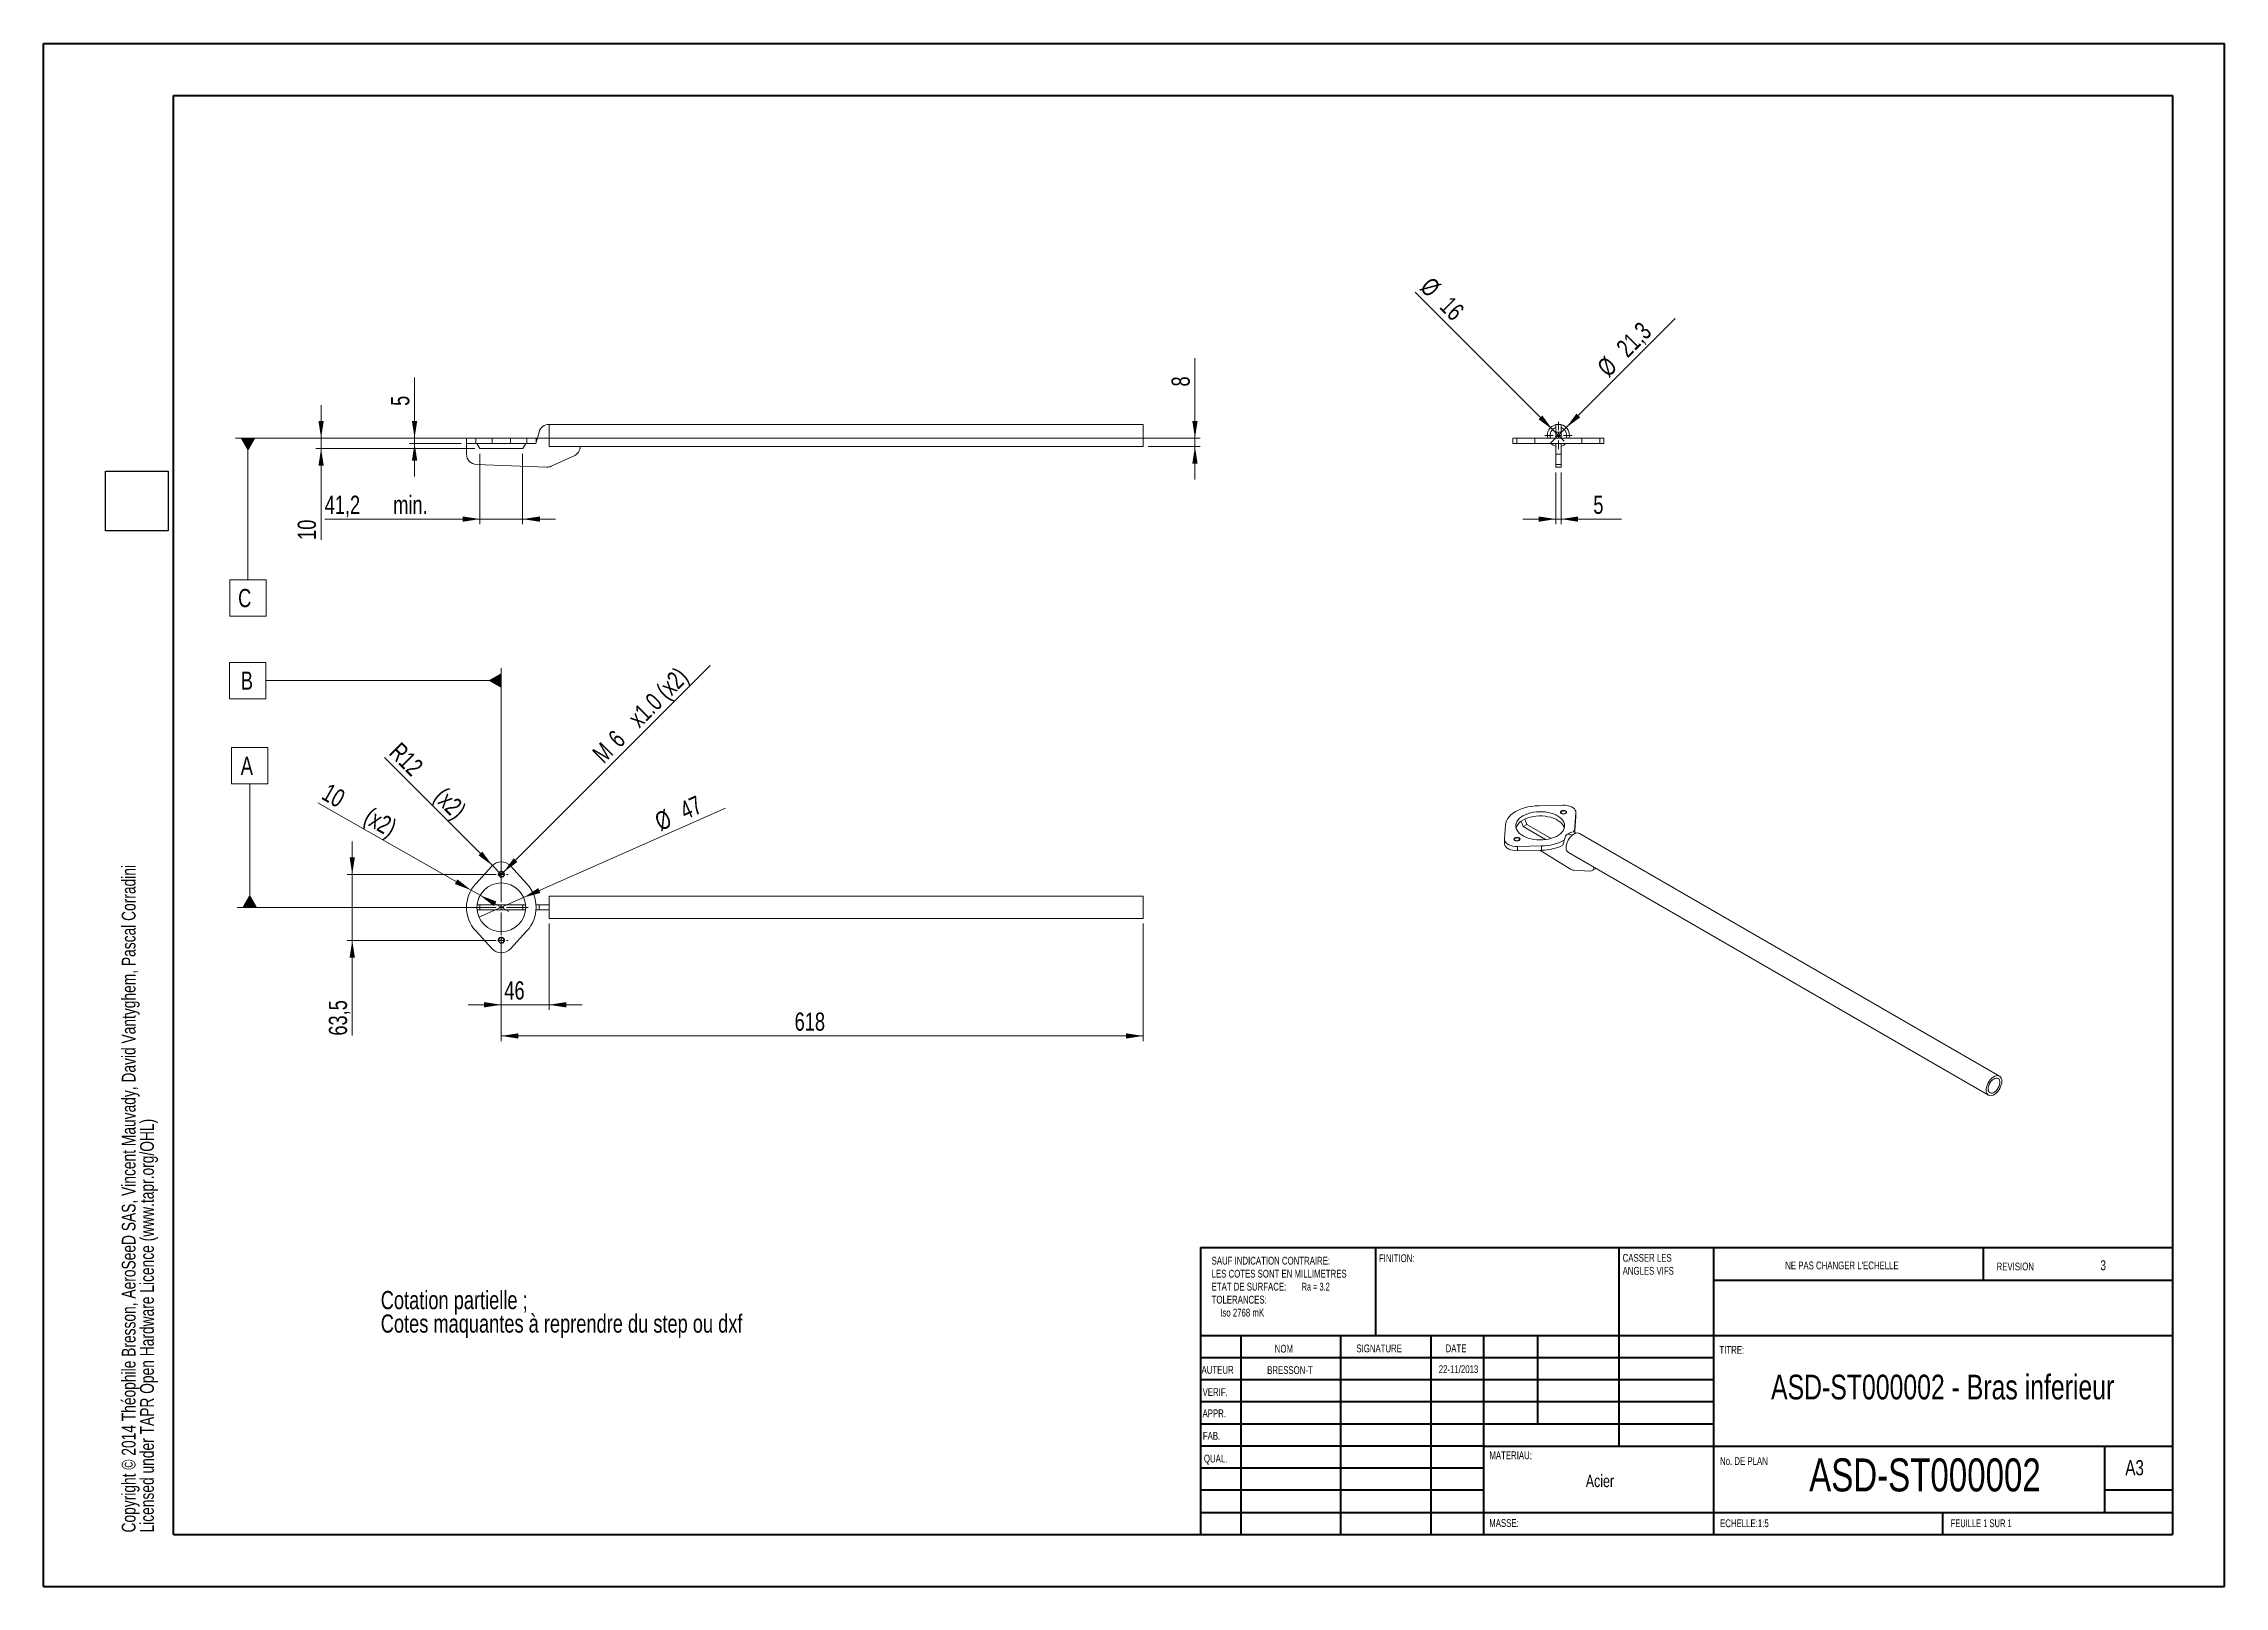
# Model space of a CAD drawing. Header units: millimetres. Extents: x 0 to 420, y 0 to 297.
import ezdxf

# ---------------------------------------------------------------- set-up
doc = ezdxf.new("R2010")
doc.units = ezdxf.units.MM
doc.styles.add('SLDTEXTSTYLE0', font='TXT', dxfattribs={"width": 0.75})
doc.styles.add('SLDTEXTSTYLE1', font='TXT', dxfattribs={"width": 0.7})
doc.styles.add('SLDTEXTSTYLE2', font='TXT', dxfattribs={"width": 0.6875})
doc.dimstyles.new('SLDDIMSTYLE0', dxfattribs={"dimtxt": 3.5, "dimasz": 3.302, "dimexe": 0, "dimexo": 0.0625, "dimgap": 0.875, "dimtad": 1, "dimlfac": 5, "dimrnd": 1e-09, "dimzin": 12, "dimdsep": 46, "dimtxsty": 'SLDTEXTSTYLE0', "dimsah": 1, "dimcen": 0.09, "dimadec": 0, "dimazin": 3, "dimtfac": 1, "dimtmove": 0, "dimatfit": 0, "dimfxl": 1, "dimfrac": 2, "dimtolj": 1, "dimtzin": 12, "dimarcsym": 0})
doc.dimstyles.new('SLDDIMSTYLE1', dxfattribs={"dimtxt": 3.5, "dimasz": 3.302, "dimexe": 0, "dimexo": 0.0625, "dimgap": 0.875, "dimtad": 1, "dimdec": 1, "dimlfac": 5, "dimrnd": 1e-09, "dimzin": 12, "dimdsep": 46, "dimtxsty": 'SLDTEXTSTYLE0', "dimsah": 1, "dimcen": 0.09, "dimadec": 0, "dimazin": 3, "dimtfac": 1, "dimtdec": 1, "dimtmove": 0, "dimatfit": 0, "dimfxl": 1, "dimfrac": 2, "dimtolj": 1, "dimtzin": 12, "dimarcsym": 0})
doc.dimstyles.new('SLDDIMSTYLE3', dxfattribs={"dimtxt": 3.5, "dimasz": 3.302, "dimexe": 0, "dimexo": 0.0625, "dimgap": 0.875, "dimtad": 1, "dimlfac": 5, "dimrnd": 1e-09, "dimzin": 12, "dimdsep": 46, "dimtxsty": 'SLDTEXTSTYLE0', "dimblk1": 'NONE', "dimsah": 1, "dimcen": 0, "dimadec": 0, "dimazin": 3, "dimtfac": 1, "dimtmove": 0, "dimatfit": 3, "dimldrblk": 'NONE', "dimfxl": 1, "dimfrac": 2, "dimtolj": 1, "dimtzin": 12, "dimarcsym": 0})
doc.dimstyles.new('SLDDIMSTYLE4', dxfattribs={"dimtxt": 3.5, "dimasz": 3.302, "dimexe": 0, "dimexo": 0.0625, "dimgap": 0.875, "dimtad": 1, "dimlfac": 5, "dimrnd": 1e-09, "dimzin": 12, "dimdsep": 46, "dimtxsty": 'SLDTEXTSTYLE0', "dimsah": 1, "dimcen": 0.09, "dimadec": 0, "dimazin": 3, "dimtfac": 1, "dimtofl": 0, "dimtmove": 0, "dimatfit": 3, "dimfxl": 1, "dimfrac": 2, "dimtolj": 1, "dimtzin": 12, "dimarcsym": 0})
doc.dimstyles.new('SLDDIMSTYLE5', dxfattribs={"dimtxt": 3.5, "dimasz": 3.302, "dimexe": 0, "dimexo": 0.0625, "dimgap": 0.875, "dimtad": 1, "dimlfac": 5, "dimrnd": 1e-09, "dimzin": 12, "dimdsep": 46, "dimtxsty": 'SLDTEXTSTYLE0', "dimblk1": 'NONE', "dimsah": 1, "dimcen": 0, "dimadec": 0, "dimazin": 3, "dimtfac": 1, "dimtmove": 0, "dimatfit": 3, "dimldrblk": 'NONE', "dimfxl": 1, "dimfrac": 2, "dimtolj": 1, "dimtzin": 12, "dimarcsym": 0})
doc.dimstyles.new('SLDDIMSTYLE6', dxfattribs={"dimtxt": 3.5, "dimasz": 3.302, "dimexe": 0, "dimexo": 0.0625, "dimgap": 0.875, "dimtad": 1, "dimlfac": 5, "dimrnd": 1e-09, "dimzin": 12, "dimdsep": 46, "dimtxsty": 'SLDTEXTSTYLE0', "dimsah": 1, "dimcen": 0, "dimadec": 0, "dimazin": 3, "dimtfac": 1, "dimtofl": 0, "dimtmove": 0, "dimatfit": 3, "dimfxl": 1, "dimfrac": 2, "dimtolj": 1, "dimtzin": 12, "dimarcsym": 0})
picture_1 = doc.add_image_def('image1.bmp', size_in_pixel=(400, 420))

# ---------------------------------------------------------------- blocks, each defined once
blk = doc.blocks.new('SW_NOTE_0')
at = {"color": 0, "linetype": 'Continuous', "lineweight": 0, "char_height": 3.5, "attachment_point": 1, "style": 'SLDTEXTSTYLE0'}
for s, insert in [('Cotation partielle ;', (0, 4.51)), ('Cotes maquantes à reprendre du step ou dxf', (0, -0.01))]:
    blk.add_mtext(s, dxfattribs=dict(at, insert=insert))
blk = doc.blocks.new('SW_NOTE_1')
at = {"color": 0, "linetype": 'Continuous', "lineweight": 0, "char_height": 2.6458, "attachment_point": 1, "rotation": 90, "style": 'SLDTEXTSTYLE0'}
for s, insert in [('Copyright © 2014 Théophile Bresson, AeroSeeD SAS, Vincent Mauvady, David Vantyghem, Pascal Corradini', (-3.41, 0)), ('Licensed under TAPR Open Hardware Licence (www.tapr.org/OHL)', (0.12, 0))]:
    blk.add_mtext(s, dxfattribs=dict(at, insert=insert))
blk = doc.blocks.new('SW_NOTE_2')
at = {"color": 0, "linetype": 'Continuous', "lineweight": 0, "char_height": 1.5, "attachment_point": 1, "style": 'SLDTEXTSTYLE0'}
for s, insert in [('CASSER LES', (0, 1.93)), ('ANGLES VIFS', (0, -0.57))]:
    blk.add_mtext(s, dxfattribs=dict(at, insert=insert))
blk = doc.blocks.new('SW_NOTE_3')
at = {"color": 0, "linetype": 'Continuous', "lineweight": 0, "char_height": 1.5, "attachment_point": 1}
for s, insert, style in [('SAUF INDICATION CONTRAIRE:', (0, 1.93), 'SLDTEXTSTYLE0'), ('LES COTES SONT EN MILLIMETRES', (0, -0.57), 'SLDTEXTSTYLE0'), ('ETAT DE SURFACE:', (0, -3.07), 'SLDTEXTSTYLE0'), ('Ra = 3.2', (17.33, -3.07), 'SLDTEXTSTYLE2'), ('TOLERANCES:', (0, -5.57), 'SLDTEXTSTYLE0'), ('Iso 2768 mK', (1.66, -8.07), 'SLDTEXTSTYLE0')]:
    blk.add_mtext(s, dxfattribs=dict(at, insert=insert, style=style))
blk = doc.blocks.new('*D5')
at = {"color": 7, "linetype": 'Continuous', "lineweight": 0}
for p, q in [((71.52, 221.26), (71.52, 232.91)), ((82.29, 221.26), (70.52, 221.26)), ((80.52, 220.26), (70.52, 220.26)), ((71.52, 221.26), (71.52, 220.26)), ((71.52, 220.26), (71.52, 213.91))]:
    blk.add_line(p, q, dxfattribs=at)
for points in [[(71.52, 221.26), (72.03, 224.56), (71.01, 224.56)], [(71.52, 220.26), (71.01, 216.96), (72.03, 216.96)]]:
    blk.add_solid(points, dxfattribs=at)
at = {"color": 7, "linetype": 'Continuous', "lineweight": 0, "insert": (67.01, 227.48, 0.02), "char_height": 3.5, "attachment_point": 1, "rotation": 90, "style": 'SLDTEXTSTYLE0'}
blk.add_mtext('5', dxfattribs=at)
blk = doc.blocks.new('*D6')
at = {"color": 7, "linetype": 'Continuous', "lineweight": 0}
for p, q in [((221.82, 221.26), (221.82, 236.64)), ((87.46, 221.26), (222.82, 221.26)), ((212.82, 219.66), (222.82, 219.66)), ((221.82, 221.26), (221.82, 219.66)), ((221.82, 219.66), (221.82, 213.31))]:
    blk.add_line(p, q, dxfattribs=at)
for points in [[(221.82, 221.26), (222.33, 224.56), (221.31, 224.56)], [(221.82, 219.66), (221.31, 216.36), (222.33, 216.36)]]:
    blk.add_solid(points, dxfattribs=at)
at = {"color": 7, "linetype": 'Continuous', "lineweight": 0, "insert": (217.31, 231.21, 0.02), "char_height": 3.5, "attachment_point": 1, "rotation": 90, "style": 'SLDTEXTSTYLE0'}
blk.add_mtext('8', dxfattribs=at)
blk = doc.blocks.new('*D7')
at = {"color": 7, "linetype": 'Continuous', "lineweight": 0}
for p, q in [((53.52, 221.26), (53.52, 227.61)), ((82.29, 221.26), (52.52, 221.26)), ((83.1, 219.26), (52.52, 219.26)), ((53.52, 221.26), (53.52, 219.26)), ((53.52, 219.26), (53.52, 201.67))]:
    blk.add_line(p, q, dxfattribs=at)
for points in [[(53.52, 221.26), (54.03, 224.56), (53.01, 224.56)], [(53.52, 219.26), (53.01, 215.96), (54.03, 215.96)]]:
    blk.add_solid(points, dxfattribs=at)
at = {"color": 7, "linetype": 'Continuous', "lineweight": 0, "insert": (49.01, 201.67, 0.02), "char_height": 3.5, "attachment_point": 1, "rotation": 90, "style": 'SLDTEXTSTYLE0'}
blk.add_mtext('10', dxfattribs=at)
blk = doc.blocks.new('*D8')
at = {"color": 7, "linetype": 'Continuous', "lineweight": 0}
for p, q in [((84.1, 218.26), (84.1, 204.68)), ((92.34, 218.26), (92.34, 204.68)), ((84.1, 205.68), (54.21, 205.68)), ((84.1, 205.68), (92.34, 205.68)), ((92.34, 205.68), (98.69, 205.68))]:
    blk.add_line(p, q, dxfattribs=at)
for points in [[(84.1, 205.68), (80.8, 206.19), (80.8, 205.17)], [(92.34, 205.68), (95.65, 205.17), (95.65, 206.19)]]:
    blk.add_solid(points, dxfattribs=at)
at = {"color": 7, "linetype": 'Continuous', "lineweight": 0, "char_height": 3.5, "attachment_point": 1, "style": 'SLDTEXTSTYLE0'}
for s, insert in [('41,2', (54.21, 210.19, 0.02)), ('min.', (67.41, 210.19, 0.02))]:
    blk.add_mtext(s, dxfattribs=dict(at, insert=insert))
blk = doc.blocks.new('SW_DATUMTAG_0')
at = {"color": 0, "linetype": 'Continuous', "lineweight": 0}
for p, q in [((48.91, 33.54), (-0.5, 33.54)), ((1.9, 33.54), (1.9, 6.28)), ((-1.6, -0.72), (-1.6, 6.28)), ((-1.6, 6.28), (5.4, 6.28)), ((5.4, 6.28), (5.4, -0.72)), ((5.4, -0.72), (-1.6, -0.72))]:
    blk.add_line(p, q, dxfattribs=at)
blk.add_solid([(3.3, 33.54), (0.5, 33.54), (1.9, 31.09)], dxfattribs=at)
at = {"color": 0, "linetype": 'Continuous', "lineweight": 0, "insert": (0, 4.51), "char_height": 3.5, "attachment_point": 1, "style": 'SLDTEXTSTYLE0'}
blk.add_mtext('C', dxfattribs=at)
blk = doc.blocks.new('*D11')
at = {"color": 7, "linetype": 'Continuous', "lineweight": 0}
for q in [(131.43, 150.05), (83.92, 129.03)]:
    blk.add_line((92.52, 132.83), q, dxfattribs=at)
blk.add_solid([(92.52, 132.83), (95.75, 133.71), (95.33, 134.64)], dxfattribs=at)
at = {"color": 7, "linetype": 'Continuous', "lineweight": 0, "char_height": 3.5, "attachment_point": 1, "rotation": 23.8673, "style": 'SLDTEXTSTYLE0'}
for s, insert in [('47', (122.25, 150.97, 2.01)), ('%%c', (117.44, 148.79, 2.01))]:
    blk.add_mtext(s, dxfattribs=dict(at, insert=insert))
blk = doc.blocks.new('_NONE')
blk = doc.blocks.new('*D12')
at = {"color": 7, "linetype": 'Continuous', "lineweight": 0}
for p, q in [((97.42, 127.8), (97.42, 111.18)), ((88.22, 124.73), (88.22, 111.18)), ((88.22, 112.18), (81.87, 112.18)), ((88.22, 112.18), (97.42, 112.18)), ((97.42, 112.18), (103.77, 112.18))]:
    blk.add_line(p, q, dxfattribs=at)
for points in [[(88.22, 112.18), (84.92, 112.69), (84.92, 111.67)], [(97.42, 112.18), (100.72, 111.67), (100.72, 112.69)]]:
    blk.add_solid(points, dxfattribs=at)
at = {"color": 7, "linetype": 'Continuous', "lineweight": 0, "insert": (88.81, 116.69, 2.01), "char_height": 3.5, "attachment_point": 1, "style": 'SLDTEXTSTYLE0'}
blk.add_mtext('46', dxfattribs=at)
blk = doc.blocks.new('*D13')
at = {"color": 7, "linetype": 'Continuous', "lineweight": 0}
for p, q in [((211.82, 127.8), (211.82, 105.18)), ((88.22, 124.73), (88.22, 105.18)), ((88.22, 106.18), (211.82, 106.18))]:
    blk.add_line(p, q, dxfattribs=at)
for points in [[(88.22, 106.18), (91.52, 105.67), (91.52, 106.69)], [(211.82, 106.18), (208.52, 106.69), (208.52, 105.67)]]:
    blk.add_solid(points, dxfattribs=at)
at = {"color": 7, "linetype": 'Continuous', "lineweight": 0, "insert": (144.72, 110.69, 2.01), "char_height": 3.5, "attachment_point": 1, "style": 'SLDTEXTSTYLE0'}
blk.add_mtext('618', dxfattribs=at)
blk = doc.blocks.new('*D14')
at = {"color": 7, "linetype": 'Continuous', "lineweight": 0}
for p, q in [((82.4, 134.25), (52.86, 151.06)), ((84.14, 133.26), (82.4, 134.25)), ((84.14, 133.26), (89.66, 130.12))]:
    blk.add_line(p, q, dxfattribs=at)
for points in [[(82.4, 134.25), (79.78, 136.32), (79.28, 135.44)], [(84.14, 133.26), (86.76, 131.18), (87.26, 132.07)]]:
    blk.add_solid(points, dxfattribs=at)
at = {"color": 7, "linetype": 'Continuous', "lineweight": 0, "char_height": 3.5, "attachment_point": 1, "rotation": 330.3508, "style": 'SLDTEXTSTYLE0'}
for s, insert in [('10', (55.09, 154.98, 2.01)), ('(x2)', (63.19, 150.37, 2.01))]:
    blk.add_mtext(s, dxfattribs=dict(at, insert=insert))
blk = doc.blocks.new('*D15')
at = {"color": 7, "linetype": 'Continuous', "lineweight": 0}
for p, q in [((59.52, 137.28), (59.52, 143.63)), ((87.22, 137.28), (58.52, 137.28)), ((59.52, 137.28), (59.52, 124.58)), ((87.22, 124.58), (58.52, 124.58)), ((59.52, 124.58), (59.52, 106.24))]:
    blk.add_line(p, q, dxfattribs=at)
for points in [[(59.52, 137.28), (60.03, 140.58), (59.01, 140.58)], [(59.52, 124.58), (59.01, 121.28), (60.03, 121.28)]]:
    blk.add_solid(points, dxfattribs=at)
at = {"color": 7, "linetype": 'Continuous', "lineweight": 0, "insert": (55.01, 106.24, 2.01), "char_height": 3.5, "attachment_point": 1, "rotation": 90, "style": 'SLDTEXTSTYLE0'}
blk.add_mtext('63,5', dxfattribs=at)
blk = doc.blocks.new('*D16')
at = {"color": 7, "linetype": 'Continuous', "lineweight": 0}
for q in [(128.45, 177.51), (87.8, 136.86)]:
    blk.add_line((88.65, 137.71), q, dxfattribs=at)
blk.add_solid([(88.65, 137.71), (91.34, 139.68), (90.62, 140.4)], dxfattribs=at)
at = {"color": 7, "linetype": 'Continuous', "lineweight": 0, "char_height": 3.5, "attachment_point": 1, "rotation": 45, "style": 'SLDTEXTSTYLE0'}
for s, insert in [('x1.0 (x2)', (112.35, 167.78, 2.01)), ('6', (108.51, 163.94, 2.01)), ('M', (105.48, 160.91, 2.01))]:
    blk.add_mtext(s, dxfattribs=dict(at, insert=insert))
blk = doc.blocks.new('*D17')
at = {"color": 7, "linetype": 'Continuous', "lineweight": 0}
for q in [(65.71, 159.79), (88.22, 137.28)]:
    blk.add_line((86.52, 138.98), q, dxfattribs=at)
blk.add_solid([(86.52, 138.98), (84.55, 141.67), (83.83, 140.96)], dxfattribs=at)
at = {"color": 7, "linetype": 'Continuous', "lineweight": 0, "char_height": 3.5, "attachment_point": 1, "rotation": 315, "style": 'SLDTEXTSTYLE0'}
for s, insert in [('R12', (68.89, 162.97, 2.01)), ('(x2)', (77.49, 154.37, 2.01))]:
    blk.add_mtext(s, dxfattribs=dict(at, insert=insert))
blk = doc.blocks.new('SW_CENTERMARKSYMBOL_0')
at = {"color": 0, "linetype": 'Continuous', "lineweight": 0}
for p, q in [((0, 1), (0, 5.2)), ((-1, 0), (-5.2, 0)), ((0, 0), (-0.5, 0)), ((0, 0), (0, 0.5)), ((0, 0), (0, -0.5)), ((0, 0), (0.5, 0)), ((1, 0), (5.2, 0)), ((0, -1), (0, -5.2))]:
    blk.add_line(p, q, dxfattribs=at)
blk = doc.blocks.new('SW_CENTERMARKSYMBOL_1')
at = {"color": 0, "linetype": 'Continuous', "lineweight": 0}
for p, q in [((-1, 0), (-1.3, 0)), ((0, 0), (-0.5, 0)), ((0, 1), (0, 1.3)), ((0, 0), (0, 0.5)), ((0, 0), (0, -0.5)), ((0, 0), (0.5, 0)), ((1, 0), (1.3, 0)), ((0, -1), (0, -1.3))]:
    blk.add_line(p, q, dxfattribs=at)
blk = doc.blocks.new('SW_CENTERMARKSYMBOL_2')
at = {"color": 0, "linetype": 'Continuous', "lineweight": 0}
for p, q in [((-1, 0), (-1.3, 0)), ((0, 0), (-0.5, 0)), ((0, 1), (0, 1.3)), ((0, 0), (0, 0.5)), ((0, 0), (0, -0.5)), ((0, 0), (0.5, 0)), ((1, 0), (1.3, 0)), ((0, -1), (0, -1.3))]:
    blk.add_line(p, q, dxfattribs=at)
blk = doc.blocks.new('SW_DATUMTAG_1')
at = {"color": 0, "linetype": 'Continuous', "lineweight": 0}
for p, q in [((-1.77, -0.72), (-1.77, 6.28)), ((-1.77, 6.28), (5.23, 6.28)), ((5.23, 6.28), (5.23, -0.72)), ((5.23, -0.72), (-1.77, -0.72)), ((1.73, -24.5), (1.73, -0.72)), ((44.98, -24.5), (-0.67, -24.5))]:
    blk.add_line(p, q, dxfattribs=at)
blk.add_solid([(3.13, -24.5), (0.33, -24.5), (1.73, -22.05)], dxfattribs=at)
at = {"color": 0, "linetype": 'Continuous', "lineweight": 0, "insert": (0, 4.51, 1.99), "char_height": 3.5, "attachment_point": 1, "style": 'SLDTEXTSTYLE0'}
blk.add_mtext('A', dxfattribs=at)
blk = doc.blocks.new('SW_DATUMTAG_2')
at = {"color": 0, "linetype": 'Continuous', "lineweight": 0}
for p, q in [((-2.16, -0.72), (-2.16, 6.28)), ((-2.16, 6.28), (4.84, 6.28)), ((4.84, 6.28), (4.84, -0.72)), ((50.16, -35.68), (50.16, 5.18)), ((50.16, 2.78), (4.84, 2.78)), ((4.84, -0.72), (-2.16, -0.72))]:
    blk.add_line(p, q, dxfattribs=at)
blk.add_solid([(50.16, 1.38), (50.16, 4.18), (47.71, 2.78)], dxfattribs=at)
at = {"color": 0, "linetype": 'Continuous', "lineweight": 0, "insert": (0, 4.51, 1.99), "char_height": 3.5, "attachment_point": 1, "style": 'SLDTEXTSTYLE0'}
blk.add_mtext('B', dxfattribs=at)
blk = doc.blocks.new('*D23')
at = {"color": 7, "linetype": 'Continuous', "lineweight": 0}
for q in [(314.3, 244.28), (290.31, 220.29)]:
    blk.add_line((293.32, 223.3), q, dxfattribs=at)
blk.add_solid([(293.32, 223.3), (296.02, 225.27), (295.3, 225.99)], dxfattribs=at)
at = {"color": 7, "linetype": 'Continuous', "lineweight": 0, "char_height": 3.5, "attachment_point": 1, "rotation": 45, "style": 'SLDTEXTSTYLE0'}
for s, insert in [('21,3', (302.68, 239.08, -65.13)), ('%%c', (298.98, 235.31, -65.13))]:
    blk.add_mtext(s, dxfattribs=dict(at, insert=insert))
blk = doc.blocks.new('*D24')
at = {"color": 7, "linetype": 'Continuous', "lineweight": 0}
for q in [(264.25, 249.36), (292.95, 220.66)]:
    blk.add_line((290.68, 222.92), q, dxfattribs=at)
blk.add_solid([(290.68, 222.92), (288.71, 225.62), (287.99, 224.9)], dxfattribs=at)
at = {"color": 7, "linetype": 'Continuous', "lineweight": 0, "char_height": 3.5, "attachment_point": 1, "rotation": 315, "style": 'SLDTEXTSTYLE0'}
for s, insert in [('%%c', (267.43, 252.54, -65.13)), ('16', (271.2, 248.85, -65.13))]:
    blk.add_mtext(s, dxfattribs=dict(at, insert=insert))
blk = doc.blocks.new('*D25')
at = {"color": 7, "linetype": 'Continuous', "lineweight": 0}
for p, q in [((291.32, 214.68), (291.32, 204.68)), ((292.32, 214.68), (292.32, 204.68)), ((291.32, 205.68), (284.97, 205.68)), ((291.32, 205.68), (292.32, 205.68)), ((292.32, 205.68), (303.97, 205.68))]:
    blk.add_line(p, q, dxfattribs=at)
for points in [[(291.32, 205.68), (288.01, 206.19), (288.01, 205.17)], [(292.32, 205.68), (295.62, 205.17), (295.62, 206.19)]]:
    blk.add_solid(points, dxfattribs=at)
at = {"color": 7, "linetype": 'Continuous', "lineweight": 0, "insert": (298.54, 210.19, -65.13), "char_height": 3.5, "attachment_point": 1, "style": 'SLDTEXTSTYLE0'}
blk.add_mtext('5', dxfattribs=at)
blk = doc.blocks.new('SW_CENTERMARKSYMBOL_3')
at = {"color": 0, "linetype": 'Continuous', "lineweight": 0}
for p, q in [((-1, 0), (-2.63, 0)), ((0, 0), (-0.5, 0)), ((0, 1), (0, 2.63)), ((0, 0), (0, 0.5)), ((0, 0), (0, -0.5)), ((0, 0), (0.5, 0)), ((1, 0), (2.63, 0)), ((0, -1), (0, -2.63))]:
    blk.add_line(p, q, dxfattribs=at)

msp = doc.modelspace()

# ---------------------------------------------------------------- linework, layer by layer
at = {"color": 7, "linetype": 'Continuous', "lineweight": 40}
for p, q in [((0.0788, 0.2148), (0.0788, 297.2148)), ((0.0788, 297.2148), (420.0788, 297.2148)), ((420.0788, 0.2148), (420.0788, 297.2148)), ((25.0788, 10.2148), (25.0788, 287.2148)), ((25.0788, 287.2148), (410.0788, 287.2148)), ((410.0788, 287.2148), (410.0788, 10.2148)), ((222.8788, 65.4648), (410.0788, 65.4648)), ((222.8788, 65.4648), (222.8788, 10.2148)), ((256.6788, 48.4648), (256.6788, 65.4648)), ((303.4788, 65.4648), (303.4788, 27.2148)), ((321.6788, 65.4648), (321.6788, 10.2148)), ((373.6788, 59.0898), (373.6788, 65.4648)), ((410.0788, 59.0898), (321.6788, 59.0898)), ((410.0788, 48.4648), (222.8788, 48.4648)), ((230.6788, 48.4648), (230.6788, 10.2148)), ((249.8698, 48.4648), (249.8698, 10.2148)), ((267.2778, 48.4648), (267.2778, 10.2148)), ((277.4788, 10.2148), (277.4788, 48.4648)), ((287.8788, 31.4648), (287.8788, 48.4648)), ((321.6788, 44.2148), (222.8788, 44.2148)), ((321.6788, 39.9648), (222.8788, 39.9648)), ((321.6788, 35.7148), (222.8788, 35.7148)), ((321.6788, 31.4648), (222.8788, 31.4648)), ((277.4788, 27.2148), (222.8788, 27.2148)), ((277.4788, 27.2148), (410.0788, 27.2148)), ((397.0788, 14.4648), (397.0788, 27.2148)), ((277.4788, 22.9647), (222.8788, 22.9647)), ((277.4788, 18.7148), (222.8788, 18.7148)), ((410.0788, 18.7148), (397.0788, 18.7148)), ((222.8788, 14.4648), (410.0788, 14.4648)), ((365.8788, 10.2148), (365.8788, 14.4648)), ((25.0788, 10.2148), (410.0788, 10.2148)), ((0.0788, 0.2148), (420.0788, 0.2148))]:
    msp.add_line(p, q, dxfattribs=at)
at = {"color": 7, "linetype": 'Continuous', "lineweight": 15}
for p, q in [((211.8219, 223.9212), (97.4219, 223.9212)), ((97.4219, 223.8617), (97.4219, 223.9212)), ((97.4219, 221.7912), (97.4219, 223.8617)), ((211.8219, 221.7912), (211.8219, 223.9212)), ((292.3159, 223.9212), (291.3159, 223.9212)), ((291.3159, 223.9212), (291.3159, 222.4389)), ((292.3159, 223.9212), (292.3159, 222.4389)), ((81.522, 221.2612), (81.522, 220.2612)), ((81.522, 221.2612), (83.2919, 221.2612)), ((81.522, 220.2612), (81.522, 218.1872)), ((81.5406, 220.2612), (81.522, 220.2612)), ((81.5406, 220.2612), (83.2919, 220.2612)), ((83.2919, 221.2612), (83.2919, 220.2612)), ((83.2919, 221.2612), (86.456, 221.2612)), ((83.2919, 220.2612), (86.456, 220.2612)), ((84.0993, 219.2612), (83.5219, 220.2612)), ((92.3446, 219.2612), (84.0993, 219.2612)), ((86.456, 221.2612), (86.456, 220.2612)), ((86.456, 221.2612), (89.9879, 221.2612)), ((86.456, 220.2612), (89.9879, 220.2612)), ((89.9879, 221.2612), (89.9879, 220.2612)), ((89.9879, 221.2612), (93.152, 221.2612)), ((89.9879, 220.2612), (93.152, 220.2612)), ((92.9219, 220.2612), (92.3446, 219.2612)), ((93.152, 221.2612), (93.152, 220.2612)), ((93.152, 221.2612), (94.9219, 221.2612)), ((93.152, 220.2612), (94.9033, 220.2612)), ((94.9066, 220.2612), (94.9033, 220.2612)), ((95.4901, 222.4389), (94.9066, 220.2612)), ((94.9219, 220.3185), (94.9219, 221.2612)), ((97.4219, 219.7208), (97.4219, 221.7912)), ((97.4219, 219.6612), (97.4219, 219.7208)), ((103.4219, 219.6612), (97.4219, 219.6612)), ((103.4219, 219.6612), (211.8219, 219.6612)), ((211.8219, 219.6612), (211.8219, 221.7912)), ((283.0659, 221.2612), (283.0659, 220.2612)), ((283.0659, 221.2612), (283.8407, 221.2612)), ((283.0659, 220.2612), (283.8407, 220.2612)), ((283.8407, 221.2612), (283.8407, 220.2612)), ((283.8407, 221.2612), (287.2789, 221.2612)), ((283.8407, 220.2612), (287.2789, 220.2612)), ((287.2789, 221.2612), (287.2789, 220.2612)), ((287.2789, 221.2612), (296.3529, 221.2612)), ((287.2789, 220.2612), (291.3159, 220.2612)), ((292.3159, 222.4389), (291.3159, 222.4389)), ((291.3159, 222.4389), (291.3159, 221.2612)), ((291.3159, 220.2612), (291.3159, 218.1872)), ((292.3159, 220.2612), (291.3159, 220.2612)), ((292.3159, 222.4389), (292.3159, 221.2612)), ((292.3159, 220.2612), (296.3529, 220.2612)), ((292.3159, 220.2612), (292.3159, 218.1872)), ((296.3529, 221.2612), (296.3529, 220.2612)), ((296.3529, 221.2612), (299.7911, 221.2612)), ((296.3529, 220.2612), (299.7911, 220.2612)), ((299.7911, 221.2612), (299.7911, 220.2612)), ((299.7911, 221.2612), (300.5659, 221.2612)), ((299.7911, 220.2612), (300.5659, 220.2612)), ((300.5659, 220.2612), (300.5659, 221.2612)), ((83.4465, 216.1886), (96.9522, 215.679)), ((97.8504, 215.8547), (102.2448, 217.8384)), ((292.3159, 218.1872), (291.3159, 218.1872)), ((291.3159, 218.1872), (291.3159, 216.1886)), ((292.3159, 216.1886), (291.3159, 216.1886)), ((291.3159, 216.1886), (291.3159, 215.679)), ((292.3159, 215.679), (291.3159, 215.679)), ((291.3159, 215.679), (291.3159, 215.6775)), ((291.3159, 215.6775), (292.3159, 215.6775)), ((292.3159, 218.1872), (292.3159, 216.1886)), ((292.3159, 216.1886), (292.3159, 215.679)), ((292.3159, 215.679), (292.3159, 215.6775)), ((285.0413, 146.4832), (284.6405, 147.5163)), ((285.7484, 146.8914), (285.3467, 147.9269)), ((292.7006, 150.6139), (288.0321, 150.502)), ((295.0043, 146.477), (295.1981, 149.1721)), ((295.0043, 145.6605), (295.1981, 148.3555)), ((295.1981, 149.1721), (295.1981, 148.3555)), ((295.1981, 148.3555), (295.2002, 148.413)), ((295.2002, 148.413), (295.2002, 149.2296)), ((281.4199, 144.0454), (281.4199, 143.2288)), ((281.6158, 146.7979), (281.422, 144.1028)), ((285.0413, 146.4832), (285.7484, 146.8914)), ((289.3561, 143.9923), (285.0413, 146.4832)), ((290.3987, 144.2068), (285.7484, 146.8914)), ((292.6832, 142.8881), (292.6809, 142.8895)), ((293.0958, 144.4281), (292.6832, 142.8881)), ((294.169, 145.3571), (293.4619, 144.9489)), ((294.4618, 144.8499), (295.169, 145.2581)), ((294.4618, 144.8013), (294.4618, 144.8499)), ((294.9623, 145.3599), (295.0043, 145.6605)), ((295.0043, 146.477), (295.0043, 145.6605)), ((295.169, 145.2095), (295.169, 145.2581)), ((376.7733, 98.4609), (295.8803, 145.1594)), ((86.456, 138.9081), (83.2919, 135.4699)), ((93.152, 135.4699), (89.9879, 138.9081)), ((283.9195, 142.6611), (288.588, 142.773)), ((283.9195, 142.6611), (283.9195, 141.8445)), ((283.9195, 141.8445), (288.588, 141.9564)), ((288.2712, 141.9488), (294.1297, 138.3115)), ((288.588, 142.773), (288.588, 141.9564)), ((293.7505, 141.4701), (374.6435, 94.7715)), ((294.7648, 138.0883), (297.8721, 137.9143)), ((298.2902, 138.0065), (298.9973, 138.4147)), ((298.9973, 138.4147), (299.0197, 138.4282)), ((81.522, 130.4329), (81.522, 131.4329)), ((81.5406, 131.4329), (81.522, 131.4329)), ((81.5406, 130.4329), (81.522, 130.4329)), ((84.0993, 131.4329), (83.5486, 131.4329)), ((84.0993, 130.4329), (83.5486, 130.4329)), ((84.0993, 130.4329), (84.0993, 131.4329)), ((92.3446, 131.4329), (84.0993, 131.4329)), ((92.3446, 130.4329), (84.0993, 130.4329)), ((92.3446, 130.4329), (92.3446, 131.4329)), ((92.8953, 131.4329), (92.3446, 131.4329)), ((92.8953, 130.4329), (92.3446, 130.4329)), ((94.9066, 131.4329), (94.9033, 131.4329)), ((94.9066, 130.4329), (94.9033, 130.4329)), ((94.9066, 131.3862), (94.9066, 131.4329)), ((95.4901, 131.4329), (94.9066, 131.4329)), ((94.9066, 130.4329), (94.9066, 130.4797)), ((95.4901, 130.4329), (94.9066, 130.4329)), ((95.4901, 130.4329), (95.4901, 131.4329)), ((97.4219, 131.4329), (95.4901, 131.4329)), ((97.4219, 130.4329), (95.4901, 130.4329)), ((211.8219, 133.0629), (97.4219, 133.0629)), ((97.4219, 131.4329), (97.4219, 133.0629)), ((97.4219, 130.4329), (97.4219, 131.4329)), ((97.4219, 128.8029), (97.4219, 130.4329)), ((211.8219, 128.8029), (211.8219, 133.0629)), ((83.2919, 126.3959), (86.456, 122.9577)), ((89.9879, 122.9577), (93.152, 126.3959)), ((97.4219, 128.8029), (211.8219, 128.8029))]:
    msp.add_line(p, q, dxfattribs=at)
at = {"color": 7, "linetype": 'Continuous', "lineweight": 15, "flags": 128}
for points in [[(293.3256, 221.2612), (293.3785, 221.4473), (293.4159, 221.7912)], [(293.8789, 221.2612), (293.9096, 221.3999), (293.9459, 221.7912)], [(288.0321, 150.502), (287.3236, 150.4631), (286.6262, 150.3812), (285.9478, 150.2569), (285.2961, 150.0919), (284.6784, 149.8878), (284.1017, 149.6471), (283.5724, 149.3724), (283.0966, 149.0669), (282.6796, 148.734), (282.3262, 148.3774), (282.0403, 148.0011), (281.8251, 147.6095), (281.683, 147.2069), (281.6158, 146.7979)], [(284.9866, 148.556), (284.6034, 148.3057), (284.2764, 148.0301), (284.0105, 147.7334), (283.8098, 147.4201), (283.6773, 147.0949), (283.615, 146.7628), (283.624, 146.4288), (283.7039, 146.0979), (283.8537, 145.7752), (284.071, 145.4656), (284.3526, 145.1738), (284.6942, 144.9041), (285.0905, 144.6607), (285.5357, 144.4473), (286.023, 144.2671), (286.5449, 144.1228), (287.0936, 144.0167), (287.6607, 143.9502), (288.2376, 143.9245), (288.8157, 143.94), (289.3861, 143.9963), (289.9402, 144.0926), (290.4695, 144.2276), (290.9662, 144.399), (291.4225, 144.6044), (291.8317, 144.8407), (292.1875, 145.1041), (292.4845, 145.3908), (292.7183, 145.6964), (292.8852, 146.0163), (292.9827, 146.3455), (293.0095, 146.6793), (292.965, 147.0123), (292.8499, 147.3397), (292.666, 147.6565), (292.416, 147.9578), (292.1039, 148.239), (291.7342, 148.496), (291.3126, 148.7249), (290.8455, 148.9221), (290.34, 149.0846), (289.8036, 149.2101), (289.2447, 149.2965), (288.6716, 149.3427), (288.093, 149.3478), (287.5176, 149.3119), (286.9544, 149.2354), (286.4116, 149.1195), (285.8976, 148.966), (285.4202, 148.7773), (284.9866, 148.556)], [(292.9565, 146.2292), (292.8499, 146.5232), (292.666, 146.8399), (292.416, 147.1412), (292.1039, 147.4225), (291.7342, 147.6795), (291.3126, 147.9083), (290.8455, 148.1055), (290.34, 148.2681), (289.8036, 148.3935), (289.2447, 148.48), (288.6716, 148.5261), (288.093, 148.5313), (287.5176, 148.4953), (286.9544, 148.4189), (286.4116, 148.303), (285.8976, 148.1495), (285.4202, 147.9607), (284.9866, 147.7395)], [(292.4466, 149.0255), (292.6088, 148.9629), (292.8002, 148.9409), (292.9915, 148.9629), (293.1537, 149.0255), (293.2621, 149.1191), (293.3002, 149.2296), (293.2621, 149.34), (293.1537, 149.4337), (292.9915, 149.4962), (292.8002, 149.5182), (292.6088, 149.4962), (292.4466, 149.4337), (292.3382, 149.34), (292.3002, 149.2296), (292.3382, 149.1191), (292.4466, 149.0255)], [(295.1981, 149.1721), (295.1759, 149.426), (295.0737, 149.6733), (294.895, 149.9057), (294.6458, 150.1152), (294.3343, 150.295), (293.9713, 150.4389), (293.5688, 150.5421), (293.1404, 150.6011), (292.7006, 150.6139)], [(281.4199, 143.2288), (281.4441, 143.0324), (281.5463, 142.7851), (281.725, 142.5527), (281.9743, 142.3432), (282.2857, 142.1634), (282.6488, 142.0195), (283.0513, 141.9163), (283.4796, 141.8573), (283.9195, 141.8445)], [(281.422, 144.1028), (281.4441, 143.8489), (281.5463, 143.6016), (281.725, 143.3693), (281.9743, 143.1597), (282.2857, 142.9799), (282.6488, 142.836), (283.0513, 142.7329), (283.4796, 142.6739), (283.9195, 142.6611)], [(283.4663, 143.8413), (283.6286, 143.7787), (283.8199, 143.7567), (284.0112, 143.7787), (284.1735, 143.8413), (284.2818, 143.9349), (284.3199, 144.0454), (284.2818, 144.1558), (284.1735, 144.2495), (284.0112, 144.312), (283.8199, 144.334), (283.6286, 144.312), (283.4663, 144.2495), (283.358, 144.1558), (283.3199, 144.0454), (283.358, 143.9349), (283.4663, 143.8413)], [(294.4618, 144.8499), (294.2315, 144.9611), (294.0073, 145.0256), (293.7952, 145.0419), (293.6009, 145.0094), (293.4297, 144.929), (293.286, 144.8029), (293.1737, 144.6344), (293.0958, 144.4281)], [(293.3093, 142.4453), (293.3349, 142.7797), (293.411, 143.1323), (293.5349, 143.4911), (293.7024, 143.8439), (293.9078, 144.1787), (294.1441, 144.4841), (294.4032, 144.7497), (294.6764, 144.9663), (294.9544, 145.1268), (295.2276, 145.2255), (295.4867, 145.2592), (295.7231, 145.2267), (295.8803, 145.1594)], [(374.2023, 95.7467), (374.2279, 96.0811), (374.304, 96.4337), (374.4279, 96.7926), (374.5954, 97.1454), (374.8008, 97.4802), (375.0371, 97.7856), (375.2962, 98.0511), (375.5695, 98.2678), (375.8474, 98.4283), (376.1206, 98.527), (376.3798, 98.5607), (376.6161, 98.5281), (376.8215, 98.4305), (376.989, 98.271), (377.1129, 98.0553), (377.1889, 97.7905), (377.2146, 97.4857), (377.1889, 97.1513), (377.1129, 96.7987), (376.989, 96.4399), (376.8215, 96.0871), (376.6161, 95.7523), (376.3798, 95.4469), (376.1206, 95.1813), (375.8474, 94.9646), (375.5695, 94.8042), (375.2962, 94.7054), (375.0371, 94.6718), (374.8008, 94.7043), (374.5954, 94.802), (374.4279, 94.9614), (374.304, 95.1772), (374.2279, 95.442), (374.2023, 95.7467)], [(374.5771, 95.9631), (374.6035, 96.2592), (374.6816, 96.572), (374.8077, 96.8869), (374.976, 97.1891), (375.1785, 97.4646), (375.4057, 97.7003), (375.6472, 97.8854), (375.8915, 98.0111), (376.1272, 98.0716), (376.3433, 98.0641), (376.5298, 97.9888), (376.6778, 97.8494), (376.7806, 97.6523), (376.8332, 97.4068), (376.8332, 97.1243), (376.7806, 96.818), (376.6778, 96.5023), (376.5298, 96.1919), (376.3433, 95.9014), (376.1272, 95.6443), (375.8915, 95.4326), (375.6472, 95.2763), (375.4057, 95.1826), (375.1785, 95.156), (374.976, 95.1977), (374.8077, 95.3056), (374.6816, 95.4749), (374.6035, 95.6975), (374.5771, 95.9631)]]:
    msp.add_lwpolyline(points, dxfattribs=at)
at = {"color": 7, "linetype": 'Continuous', "lineweight": 0, "flags": 128}
for points in [[(292.3759, 148.9846), (292.2458, 149.097), (292.2002, 149.2296), (292.2458, 149.3621), (292.3759, 149.4745), (292.5705, 149.5496), (292.8002, 149.5759), (293.0298, 149.5496), (293.2244, 149.4745), (293.3545, 149.3621), (293.4002, 149.2296), (293.3545, 149.097), (293.2244, 148.9846), (293.0298, 148.9096), (292.8002, 148.8832), (292.5705, 148.9096), (292.3759, 148.9846)], [(283.3956, 143.8005), (283.2656, 143.9128), (283.2199, 144.0454), (283.2656, 144.1779), (283.3956, 144.2903), (283.5903, 144.3654), (283.8199, 144.3917), (284.0495, 144.3654), (284.2442, 144.2903), (284.3742, 144.1779), (284.4199, 144.0454), (284.3742, 143.9128), (284.2442, 143.8005), (284.0495, 143.7254), (283.8199, 143.699), (283.5903, 143.7254), (283.3956, 143.8005)]]:
    msp.add_lwpolyline(points, dxfattribs=at)
at = {"color": 7, "linetype": 'Continuous', "lineweight": 15}
for centre, radius in [((88.2219, 130.9329), 4.7), ((88.2219, 137.2829), 0.5), ((88.2219, 124.5829), 0.5)]:
    msp.add_circle(centre, radius, dxfattribs=at)
for centre, radius, start, end in [((97.4219, 221.9212), 2, 90, 165), ((291.8159, 221.7912), 2.13, 103.576402, 194.408069), ((291.8159, 221.7912), 1.6, 108.209957, 199.344663), ((291.8159, 221.7912), 2.13, 0, 76.423598), ((291.8159, 221.7912), 1.6, 0, 71.790043), ((101.4219, 219.6612), 2, 294.295189, 0), ((291.8159, 221.7912), 2.13, 225.915115, 256.423598), ((291.8159, 221.7912), 2.13, 283.576402, 314.084885), ((83.5219, 218.1872), 2, 180, 267.838921), ((97.0276, 217.6775), 2, 267.838921, 294.295189), ((286.1128, 145.4182), 2.5801, 115.880801, 161.67951), ((288.5718, 152.2341), 9.4611, 270.097604, 297.48636), ((288.5471, 151.579), 9.6227, 270.243116, 295.441118), ((294.5849, 144.4587), 0.99, 53.849885, 114.839735), ((292.527, 146.6806), 2.4856, 330.045495, 355.301009), ((88.2219, 137.2829), 2.4, 42.622529, 137.377471), ((294.364, 142.3351), 1.0604, 174.033318, 234.654497), ((297.893, 138.7033), 0.7893, 268.487783, 354.322997), ((88.2219, 130.9329), 6.7, 137.377471, 222.622529), ((88.2219, 130.9329), 6.7, 317.377471, 42.622529), ((294.8898, 139.4593), 1.3767, 236.483472, 264.791464), ((88.2219, 124.5829), 2.4, 222.622529, 317.377471)]:
    msp.add_arc(centre, radius, start, end, dxfattribs=at)
at = {"color": 7, "linetype": 'Continuous', "lineweight": 0}
for centre in [(88.2219, 137.2829), (88.2219, 124.5829)]:
    msp.add_arc(centre, 0.6, 255, 195, dxfattribs=at)

# ---------------------------------------------------------------- block references
for name, p in [('SW_CENTERMARKSYMBOL_3', (291.8159, 221.7912)), ('SW_DATUMTAG_0', (37.5412, 187.7201)), ('SW_DATUMTAG_2', (38.0603, 171.8154)), ('SW_DATUMTAG_1', (38.0464, 155.4339)), ('SW_NOTE_1', (18.5428, 10.5838)), ('SW_CENTERMARKSYMBOL_0', (88.2219, 130.9329)), ('SW_CENTERMARKSYMBOL_2', (88.2219, 137.2829)), ('SW_CENTERMARKSYMBOL_1', (88.2219, 124.5829)), ('SW_NOTE_3', (225.0289, 61.7335)), ('SW_NOTE_2', (304.1881, 62.2843)), ('SW_NOTE_0', (65.0092, 52.5743))]:
    msp.add_blockref(name, p, dxfattribs=at)

# ---------------------------------------------------------------- texts
for s, insert, char_height, attachment_point, style in [('FINITION:', (257.2501, 64.1341), 1.5, 1, 'SLDTEXTSTYLE0'), ('3', (396.7421, 62.9901), 1.905, 2, 'SLDTEXTSTYLE0'), ("NE PAS CHANGER L'ECHELLE", (335.4935, 62.7478), 1.5, 1, 'SLDTEXTSTYLE0'), ('REVISION', (376.2064, 62.5497), 1.5, 1, 'SLDTEXTSTYLE0'), ('NOM', (237.2011, 46.7163), 1.5, 1, 'SLDTEXTSTYLE0'), ('SIGNATURE', (252.9124, 46.7765), 1.5, 1, 'SLDTEXTSTYLE0'), ('DATE', (270.0935, 46.791), 1.5, 1, 'SLDTEXTSTYLE0'), ('TITRE:', (322.835, 46.4931), 1.5, 1, 'SLDTEXTSTYLE0'), ('AUTEUR', (223.091, 42.6445), 1.5, 1, 'SLDTEXTSTYLE0'), ('BRESSON-T', (240.1135, 42.5981), 1.4986, 2, 'SLDTEXTSTYLE0'), ('22-11/2013', (272.5763, 42.7739), 1.4986, 2, 'SLDTEXTSTYLE0'), ('VERIF.', (223.2893, 38.3692), 1.5, 1, 'SLDTEXTSTYLE0'), ('ASD-ST000002 - Bras inferieur', (365.8203, 40.9672), 4.7625, 2, 'SLDTEXTSTYLE0'), ('APPR.', (223.2806, 34.2791), 1.5, 1, 'SLDTEXTSTYLE0'), ('FAB.', (223.334, 29.9485), 1.5, 1, 'SLDTEXTSTYLE0'), ('QUAL.', (223.5479, 25.5644), 1.5, 1, 'SLDTEXTSTYLE0'), ('MATERIAU:', (278.5247, 26.2008), 1.5, 1, 'SLDTEXTSTYLE0'), ('Acier', (299.8178, 21.7003), 2.38125, 2, 'SLDTEXTSTYLE0'), ('No. DE PLAN', (322.9528, 25.0834), 1.5, 1, 'SLDTEXTSTYLE0'), ('ASD-ST000002', (362.4127, 24.8465), 6.35, 2, 'SLDTEXTSTYLE0'), ('A3', (400.9998, 24.5152), 2.91042, 1, 'SLDTEXTSTYLE0'), ('MASSE:', (278.4967, 13.1641), 1.4986, 1, 'SLDTEXTSTYLE0'), ('ECHELLE:1:5', (322.9528, 13.1149), 1.5, 1, 'SLDTEXTSTYLE0'), ('FEUILLE 1 SUR 1', (367.3571, 13.1149), 1.5, 1, 'SLDTEXTSTYLE1')]:
    msp.add_mtext(s, dxfattribs=dict(at, insert=insert, char_height=char_height, attachment_point=attachment_point, style=style))

# ---------------------------------------------------------------- dimensions: what is measured, and where the dimension line sits
for p1, p2, picture, middle in [((292.9473, 220.6599), (290.6845, 222.9226), '*D24', (268.8627, 244.7445)), ((290.3098, 220.2851), (293.322, 223.2974), '*D23', (308.3505, 238.3259)), ((83.9239, 129.0312), (92.52, 132.8346), '*D11', (125.4346, 147.3979))]:
    dim = msp.add_diameter_dim_2p(p1=p1, p2=p2, dimstyle='SLDDIMSTYLE3', dxfattribs=at)
    dim.commit()
    dim.dimension.update_dxf_attribs({"geometry": picture, "text_midpoint": middle, "dimtype": 163})
for base, p1, p2, picture, middle in [((221.8219, 219.6612), (86.456, 221.2612), (211.8219, 219.6612), '*D6', (221.8219, 233.9212)), ((71.5219, 220.2612), (83.2919, 221.2612), (81.5219, 220.2612), '*D5', (71.5219, 230.1974)), ((53.5219, 219.2612), (83.2919, 221.2612), (84.0993, 219.2612), '*D7', (53.5219, 205.6775)), ((59.5219, 124.5829), (88.2219, 137.2829), (88.2219, 124.5829), '*D15', (59.5219, 112.1829))]:
    dim = msp.add_linear_dim(base=base, p1=p1, p2=p2, angle=90, dimstyle='SLDDIMSTYLE0', dxfattribs=at)
    dim.commit()
    dim.dimension.update_dxf_attribs({"geometry": picture, "text_midpoint": middle, "dimtype": 160})
dim = msp.add_linear_dim(base=(92.3446, 205.6775), p1=(84.0993, 219.2612), p2=(92.3446, 219.2612), text='<> min. ', dimstyle='SLDDIMSTYLE1', dxfattribs=at)
dim.commit()
dim.dimension.update_dxf_attribs({"geometry": '*D8', "text_midpoint": (65.5219, 205.6775), "dimtype": 160})
for base, p1, p2, dimstyle, picture, middle in [((292.3159, 205.6775), (291.3159, 215.679), (292.3159, 215.679), 'SLDDIMSTYLE0', '*D25', (301.252, 205.6775)), ((97.4219, 112.1829), (88.2219, 125.7329), (97.4219, 128.8029), 'SLDDIMSTYLE0', '*D12', (92.8219, 112.1829)), ((211.8219, 106.1829), (88.2219, 125.7329), (211.8219, 128.8029), 'SLDDIMSTYLE4', '*D13', (150.0219, 106.1829))]:
    dim = msp.add_linear_dim(base=base, p1=p1, p2=p2, dimstyle=dimstyle, dxfattribs=at)
    dim.commit()
    dim.dimension.update_dxf_attribs({"geometry": picture, "text_midpoint": middle, "dimtype": 160})
dim = msp.add_diameter_dim_2p(p1=(87.7977, 136.8587), p2=(88.6462, 137.7072), text='M<>x1.0 (x2)', dimstyle='SLDDIMSTYLE5', override={"dimpost": '<>'}, dxfattribs=at)
dim.commit()
dim.dimension.update_dxf_attribs({"geometry": '*D16', "text_midpoint": (118.622, 167.6829), "dimtype": 163})
dim = msp.add_radius_dim(center=(88.2219, 137.2829), mpoint=(86.5249, 138.98), text='<> (x2)', dimstyle='SLDDIMSTYLE6', dxfattribs=at)
dim.commit()
dim.dimension.update_dxf_attribs({"geometry": '*D17', "text_midpoint": (72.8041, 152.7008), "dimtype": 164})
dim = msp.add_linear_dim(base=(82.3992, 134.2473), p1=(84.1373, 133.258), p2=(82.3992, 134.2473), angle=330.350765, text='<> (x2)', dimstyle='SLDDIMSTYLE0', dxfattribs=at)
dim.commit()
dim.dimension.update_dxf_attribs({"geometry": '*D14', "text_midpoint": (60.494, 146.7161), "dimtype": 160})

# ---------------------------------------------------------------- pictures from other files: only their frames are drawn
image = msp.add_image(picture_1, insert=(24.0714, 203.3979), size_in_units=(11.5268, 12.1031), rotation=90)
image.dxf.flags = 7

doc.saveas('drawing.dxf')
